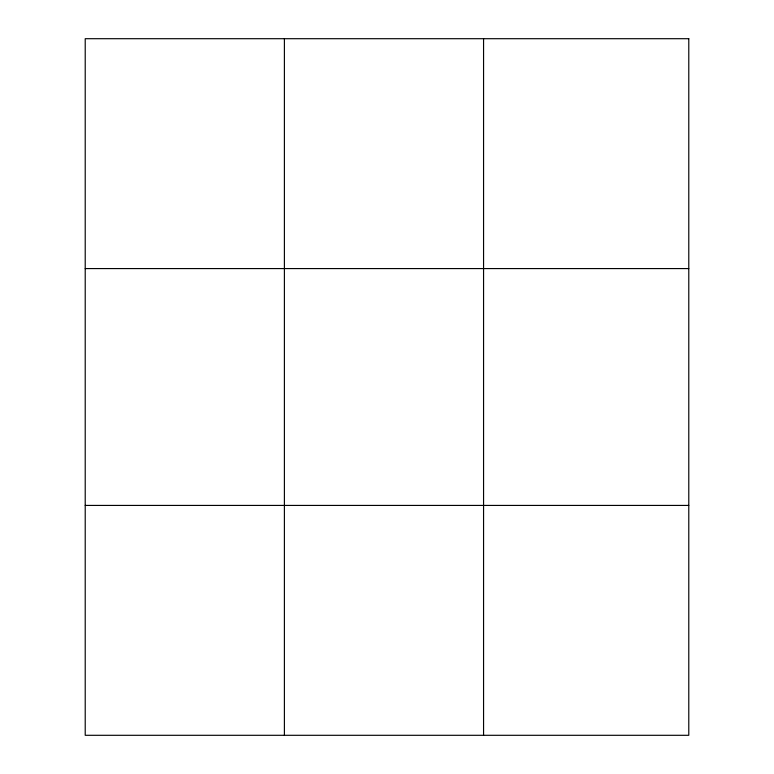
<?xml version="1.0" encoding="UTF-8"?>
<svg xmlns="http://www.w3.org/2000/svg" width="774" height="774" viewBox="0 0 774 774"><rect width="100%" height="100%" fill="white"/><g stroke="black" fill="none" stroke-linecap="round" stroke-linejoin="round"><path stroke-width="1.16" d="M284.397 735.3L284.397 38.7M483.566 735.3L483.566 38.7M85.217 268.578L688.783 268.578M85.217 505.422L688.783 505.422M688.783 38.7L688.783 735.3L85.217 735.3L85.217 38.7L688.783 38.7"/></g></svg>
